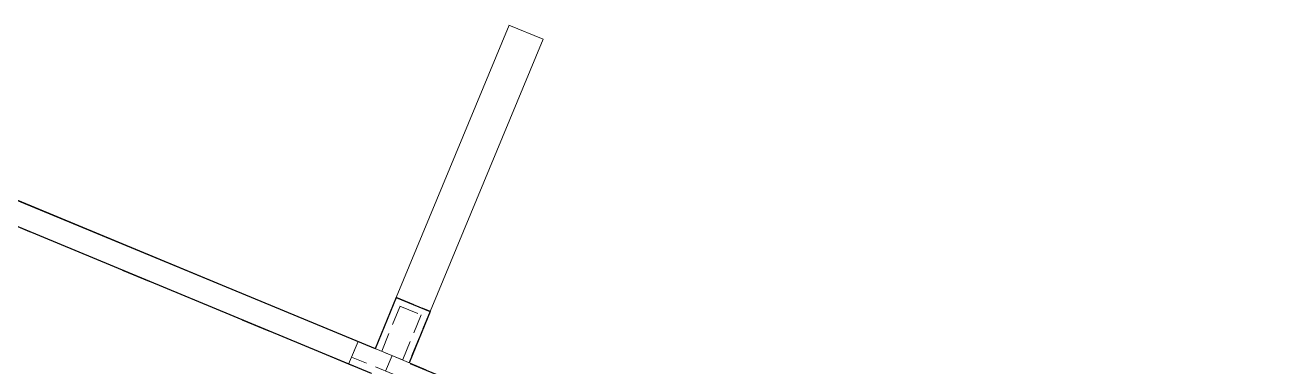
# Model space of a CAD drawing. Header units: inches. Extents: x 2775 to 35778, y 1675 to 10350.
# Drawn here: x 12156.4 to 12564.2, y 4230.7 to 4342 of the extents above; entities that cross this region are included whole.
import ezdxf

# ---------------------------------------------------------------- set-up
doc = ezdxf.new("R2010")
doc.units = ezdxf.units.IN
doc.header["$LTSCALE"] = 0.5
doc.header["$MEASUREMENT"] = 0
doc.linetypes.add('CENTER', pattern=[2, 1.25, -0.25, 0.25, -0.25])
doc.linetypes.add('HIDDEN', pattern=[0.375, 0.25, -0.125])
for name, color, linetype, lineweight in [('FOUNDATION', 7, 'CONTINUOUS', 30), ('GRID', 1, 'CENTER', 20), ('WALLS', 4, 'HIDDEN', 9)]:
    doc.layers.add(name, color=color, linetype=linetype, lineweight=lineweight)

msp = doc.modelspace()

# ---------------------------------------------------------------- linework, layer by layer
at = {"layer": 'FOUNDATION', "lineweight": 20, "ltscale": 50}
for p, q in [((12314.0183, 4341.9867), (12277.2596, 4253.3045)), ((12264.8495, 4239.0375), (12153.9952, 4284.9866))]:
    msp.add_line(p, q, dxfattribs=at)
at = {"layer": 'FOUNDATION', "lineweight": 20, "ltscale": 1.5}
msp.add_line((12314.0049, 4341.9543), (12325.1038, 4337.3918), dxfattribs=at)
at = {"layer": 'FOUNDATION', "lineweight": 20, "ltscale": 75}
for p, q in [((12325.115, 4337.4188), (12288.3579, 4248.7408)), ((12264.8495, 4239.0375), (12261.7862, 4231.6472)), ((12262.7435, 4233.9567), (12261.7862, 4231.6472)), ((12261.7862, 4231.6472), (12269.1777, 4228.5834))]:
    msp.add_line(p, q, dxfattribs=at)
at = {"layer": 'FOUNDATION', "ltscale": 75}
for p, q in [((12148.7488, 4287.0471), (12270.4506, 4236.7171)), ((12269.1777, 4228.5834), (12150.9319, 4277.5963)), ((12288.3579, 4248.7408), (12281.456, 4232.0895)), ((12281.7763, 4231.9072), (12403.4781, 4181.5771))]:
    msp.add_line(p, q, dxfattribs=at)
at = {"layer": 'FOUNDATION', "linetype": 'HIDDEN', "lineweight": 9, "ltscale": 75}
msp.add_line((12261.7862, 4231.6472), (12150.9319, 4277.5963), dxfattribs=at)
at = {"layer": 'FOUNDATION', "ltscale": 50}
msp.add_line((12277.2596, 4253.3045), (12270.372, 4236.688), dxfattribs=at)
at = {"layer": 'FOUNDATION', "ltscale": 1.5}
msp.add_line((12277.2591, 4253.3032), (12288.3579, 4248.7408), dxfattribs=at)
at = {"layer": 'GRID', "ltscale": 50}
msp.add_line((12564.1625, 4114.9735), (12113.3473, 4301.8364), dxfattribs=at)
at = {"layer": 'GRID', "linetype": 'CENTER', "lineweight": 20, "ltscale": 50}
msp.add_line((12275.9357, 4234.441), (12273.8297, 4229.3602), dxfattribs=at)
at = {"layer": 'WALLS', "ltscale": 50}
for p, q in [((12270.4582, 4236.7133), (12277.2507, 4253.4358)), ((12277.2506, 4253.4356), (12288.3502, 4248.8728)), ((12272.5423, 4235.8654), (12278.4849, 4250.4955)), ((12278.4849, 4250.4955), (12285.4137, 4247.6472)), ((12285.3589, 4247.67), (12279.3908, 4232.9957)), ((12288.3502, 4248.8728), (12281.4848, 4232.1717)), ((12264.8495, 4239.0375), (12287.0227, 4229.8467))]:
    msp.add_line(p, q, dxfattribs=at)
at = {"layer": 'WALLS', "color": 4, "ltscale": 75}
msp.add_line((12264.8495, 4239.0375), (12262.7435, 4233.9567), dxfattribs=at)
at = {"layer": 'WALLS', "color": 4, "ltscale": 50}
msp.add_line((12284.9167, 4224.7659), (12262.7435, 4233.9567), dxfattribs=at)

doc.saveas('drawing.dxf')
